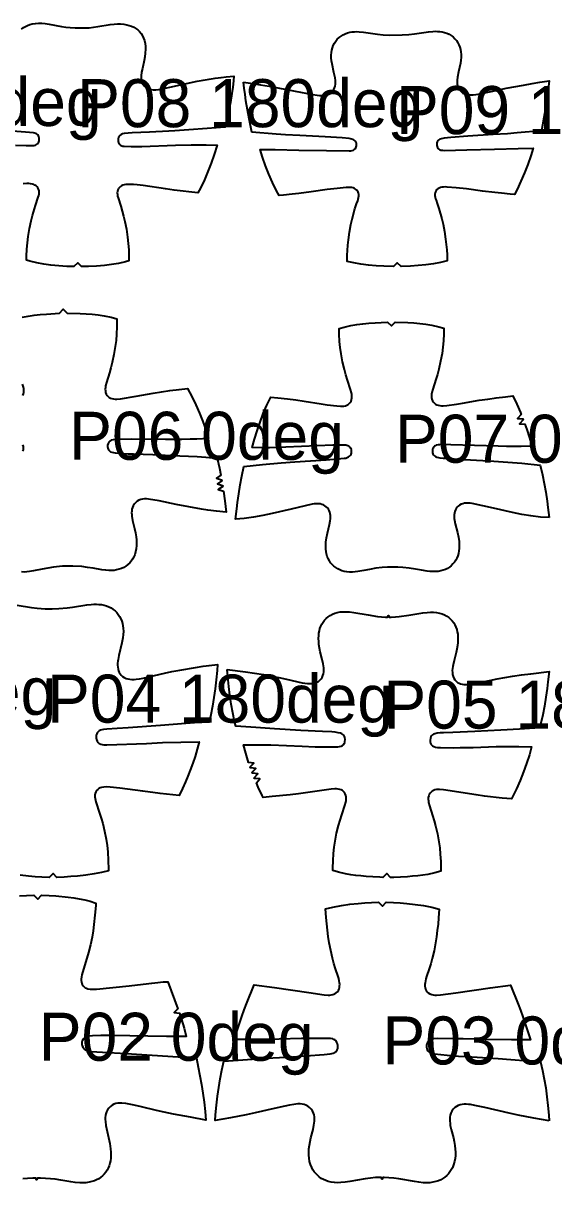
# Model space of a CAD drawing. Header units: millimetres. Extents: x 0 to 2016, y 0 to 4064.
# Drawn here: x 1289 to 1565, y 959 to 1563 of the extents above; entities that cross this region are included whole.
import ezdxf

# ---------------------------------------------------------------- set-up
doc = ezdxf.new("R2010")
doc.units = ezdxf.units.MM
doc.layers.add('ANNOTATION', color=3, linetype='Continuous')
doc.layers.add('PIECES', color=5, linetype='Continuous')

msp = doc.modelspace()

# ---------------------------------------------------------------- linework, layer by layer
at = {"layer": 'PIECES'}
for points in [[(1287.64, 1560.1), (1288.64, 1560.85), (1289.71, 1561.48), (1290.85, 1562.01), (1292.04, 1562.43), (1293.26, 1562.75), (1294.91, 1563.02), (1296.58, 1563.13), (1298.26, 1563.1), (1299.94, 1562.97), (1302.01, 1562.69), (1308.41, 1561.49), (1310.7, 1561.11), (1313, 1560.84), (1315.57, 1560.71), (1317.91, 1560.73), (1320.26, 1560.67), (1322.82, 1560.76), (1325.13, 1561), (1327.43, 1561.33), (1333.84, 1562.43), (1335.92, 1562.68), (1337.6, 1562.78), (1339.28, 1562.78), (1340.95, 1562.65), (1342.6, 1562.35), (1343.81, 1562.01), (1344.99, 1561.57), (1346.12, 1561.02), (1347.18, 1560.37), (1348.18, 1559.61), (1349.08, 1558.74), (1349.93, 1557.7), (1350.64, 1556.57), (1351.22, 1555.37), (1351.67, 1554.1), (1352.01, 1552.6), (1352.19, 1551.07), (1352.23, 1549.52), (1352.14, 1547.59), (1351.91, 1545.68), (1351.56, 1543.78), (1350.62, 1539.62), (1350.22, 1537.54), (1350.01, 1535.68), (1350, 1534.75), (1350.08, 1533.83), (1350.26, 1532.92), (1350.56, 1532.05), (1350.99, 1531.23), (1351.53, 1530.49), (1352.19, 1529.85), (1352.9, 1529.37), (1353.67, 1528.99), (1354.48, 1528.73), (1355.33, 1528.55), (1356.2, 1528.46), (1357.58, 1528.47), (1358.96, 1528.6), (1360.33, 1528.82), (1364.9, 1529.74), (1379.23, 1532.88), (1382.34, 1533.5), (1385.46, 1534.05), (1388.57, 1534.52), (1391.68, 1534.93), (1394.35, 1535.23), (1398.35, 1535.6), (1398.11, 1533.14), (1397.71, 1529.81), (1397.24, 1526.49), (1396.46, 1521.89), (1395.58, 1517.31), (1394.65, 1512.85), (1393.79, 1509.03), (1389.03, 1508.59), (1384.39, 1508.22), (1374.9, 1507.6), (1367.53, 1507.01), (1364.43, 1506.85), (1354.31, 1506.45), (1345.27, 1505.98), (1341.1, 1505.6), (1340.36, 1505.47), (1339.66, 1505.24), (1338.8, 1504.65), (1338.43, 1504.15), (1338.18, 1503.57), (1338.03, 1502.91), (1338, 1502.23), (1338.08, 1501.55), (1338.23, 1500.99), (1338.47, 1500.47), (1338.8, 1500), (1339.28, 1499.58), (1339.85, 1499.28), (1340.5, 1499.09), (1341.17, 1499.01), (1344.79, 1498.92), (1350.29, 1499), (1367.96, 1499.57), (1375.97, 1499.75), (1383.87, 1499.76), (1389.58, 1499.65), (1388.06, 1494.74), (1386.5, 1490.32), (1384.8, 1485.95), (1382.92, 1481.57), (1380.89, 1477.27), (1379.57, 1474.7), (1367.24, 1476.23), (1362.73, 1476.83), (1351.02, 1478.52), (1347.98, 1478.9), (1346, 1479.08), (1344.01, 1479.17), (1343.04, 1479.17), (1342.08, 1479.1), (1341.14, 1478.94), (1340.45, 1478.73), (1339.81, 1478.44), (1339.21, 1478.06), (1338.69, 1477.59), (1338.22, 1476.98), (1337.89, 1476.29), (1337.67, 1475.55), (1337.57, 1474.78), (1337.6, 1473.89), (1337.75, 1473), (1337.98, 1472.13), (1339.37, 1467.9), (1340.83, 1462.63), (1341.5, 1459.87), (1342.33, 1455.78), (1342.95, 1451.66), (1343.3, 1448.38), (1343.51, 1445.09), (1343.59, 1441.35), (1343.55, 1439.31), (1341.87, 1438.86), (1338.26, 1438.06), (1334.58, 1437.4), (1330.87, 1436.91), (1326.74, 1436.55), (1322.6, 1436.36), (1318.9, 1436.34), (1316.92, 1438.36), (1314.9, 1436.37), (1311.2, 1436.46), (1307.07, 1436.71), (1302.95, 1437.14), (1299.25, 1437.69), (1295.57, 1438.4), (1291.98, 1439.26), (1290.31, 1439.74), (1290.3, 1441.78), (1290.44, 1445.53), (1290.7, 1448.81), (1291.1, 1452.08), (1291.8, 1456.19), (1292.69, 1460.27), (1293.4, 1463.02), (1294.95, 1468.26), (1296.41, 1472.46), (1296.66, 1473.33), (1296.82, 1474.22), (1296.86, 1475.12), (1296.77, 1475.89), (1296.57, 1476.63), (1296.24, 1477.32), (1295.79, 1477.94), (1295.27, 1478.42), (1294.68, 1478.81), (1294.04, 1479.11), (1293.36, 1479.33), (1292.42, 1479.51), (1291.46, 1479.59), (1290.49, 1479.61), (1288.51, 1479.55)], [(1284.54, 1499.53), (1290.04, 1499.36), (1293.65, 1499.39), (1294.32, 1499.47), (1294.98, 1499.64), (1295.55, 1499.94), (1296.04, 1500.35), (1296.38, 1500.81), (1296.62, 1501.33), (1296.78, 1501.89), (1296.88, 1502.56), (1296.86, 1503.24), (1296.72, 1503.91), (1296.48, 1504.49), (1296.12, 1505), (1295.27, 1505.6), (1294.57, 1505.85), (1293.83, 1505.99), (1289.67, 1506.43), (1280.64, 1507.05)], [(1288.06, 1409.98), (1291.18, 1410.58), (1294.31, 1411.04), (1297.46, 1411.4), (1300.62, 1411.68), (1307.37, 1412.11), (1307.37, 1412.11), (1309.34, 1414.15), (1311.37, 1412.18), (1318.14, 1411.98), (1321.31, 1411.82), (1324.47, 1411.57), (1327.62, 1411.21), (1330.75, 1410.73), (1334.36, 1409.97), (1337.29, 1409.21), (1337.33, 1404.97), (1337.19, 1401.23), (1336.92, 1397.95), (1336.53, 1394.68), (1335.83, 1390.56), (1334.94, 1386.48), (1334.23, 1383.73), (1333.45, 1381), (1331.9, 1375.99), (1331.47, 1374.27), (1331.33, 1373.41), (1331.28, 1372.54), (1331.33, 1371.66), (1331.5, 1370.81), (1331.8, 1369.99), (1332.26, 1369.24), (1332.76, 1368.69), (1333.34, 1368.24), (1333.99, 1367.88), (1334.69, 1367.61), (1335.54, 1367.43), (1336.4, 1367.36), (1337.27, 1367.37), (1339.22, 1367.56), (1347.45, 1368.91), (1356.18, 1370.48), (1360.55, 1371.18), (1364.94, 1371.81), (1369.85, 1372.45), (1374.22, 1372.96), (1376.42, 1368.75), (1378.47, 1364.45), (1380.37, 1360.08), (1382.08, 1355.71), (1383.63, 1351.29), (1385.03, 1346.83), (1378.96, 1346.54), (1375.61, 1346.44), (1371.14, 1346.38), (1362.61, 1346.38), (1345.05, 1346.48), (1337.89, 1346.4), (1336.32, 1346.32), (1335.35, 1346.18), (1334.43, 1345.9), (1333.73, 1345.5), (1333.16, 1344.94), (1332.74, 1344.24), (1332.5, 1343.46), (1332.43, 1342.62), (1332.56, 1341.79), (1332.92, 1341), (1333.51, 1340.34), (1334.07, 1339.96), (1334.7, 1339.7), (1335.6, 1339.49), (1336.51, 1339.38), (1343.14, 1338.94), (1346.04, 1338.8), (1356.02, 1338.47), (1365.71, 1337.95), (1379.13, 1337.39), (1383.72, 1337.08), (1389.55, 1336.54), (1390.75, 1331.34), (1391.45, 1327.82), (1389.21, 1326.14), (1391.9, 1325.36), (1391.98, 1324.86), (1389.73, 1323.21), (1392.4, 1322.4), (1392.48, 1321.9), (1390.19, 1320.3), (1392.84, 1319.43), (1393.55, 1314.33), (1394.22, 1308.43), (1389.3, 1308.94), (1384.73, 1309.55), (1381.44, 1310.08), (1374.86, 1311.27), (1368.24, 1312.52), (1359.39, 1314.4), (1353.85, 1315.26), (1352.8, 1315.38), (1351.75, 1315.42), (1350.7, 1315.33), (1349.74, 1315.09), (1348.84, 1314.7), (1347.99, 1314.18), (1347.22, 1313.55), (1346.48, 1312.74), (1345.88, 1311.83), (1345.43, 1310.83), (1345.2, 1309.97), (1345.08, 1309.09), (1345.04, 1308.2), (1345.08, 1307.3), (1345.18, 1306.41), (1345.55, 1304.21), (1346.53, 1299.91), (1346.97, 1297.78), (1347.32, 1295.63), (1347.49, 1294.11), (1347.59, 1292.58), (1347.58, 1291.05), (1347.43, 1289.43), (1347.12, 1287.83), (1346.64, 1286.28), (1346.14, 1285.14), (1345.54, 1284.05), (1344.83, 1283.03), (1344.02, 1282.09), (1343.12, 1281.23), (1342.09, 1280.42), (1340.98, 1279.73), (1339.81, 1279.16), (1338.58, 1278.72), (1337.23, 1278.38), (1335.85, 1278.18), (1334.46, 1278.1), (1333.07, 1278.11), (1331.67, 1278.21), (1329.45, 1278.49), (1325.05, 1279.26), (1322.09, 1279.74), (1319.11, 1280.11), (1314.38, 1280.42), (1308.97, 1280.32), (1304.25, 1279.85), (1301.29, 1279.37), (1298.34, 1278.79), (1293.97, 1277.87), (1291.77, 1277.51), (1290.37, 1277.37), (1288.98, 1277.3), (1287.59, 1277.34)], [(1288.43, 1369.23), (1288.71, 1370.06), (1288.85, 1370.92), (1288.86, 1371.8), (1288.78, 1372.66), (1288.61, 1373.53), (1288.13, 1375.22)], [(1288.32, 1340.22), (1288.66, 1341.03), (1288.76, 1341.86), (1288.66, 1342.7), (1288.39, 1343.47)], [(1285.42, 1260.04), (1292.82, 1258.92), (1295.73, 1258.56), (1300.02, 1258.22), (1303.55, 1258.06), (1307.07, 1258.25), (1311.36, 1258.62), (1314.27, 1259), (1321.67, 1260.18), (1323.93, 1260.43), (1325.29, 1260.52), (1326.65, 1260.54), (1328.01, 1260.48), (1329.35, 1260.33), (1330.68, 1260.06), (1331.95, 1259.69), (1333.16, 1259.19), (1334.33, 1258.58), (1335.43, 1257.85), (1336.41, 1257.05), (1337.3, 1256.15), (1338.09, 1255.17), (1338.79, 1254.11), (1339.38, 1252.99), (1339.88, 1251.79), (1340.25, 1250.56), (1340.52, 1249.29), (1340.67, 1248.01), (1340.72, 1246.36), (1340.63, 1244.71), (1340.43, 1243.07), (1339.94, 1240.41), (1338.33, 1233.82), (1337.95, 1231.83), (1337.8, 1230.81), (1337.71, 1229.79), (1337.69, 1228.78), (1337.76, 1227.77), (1337.94, 1226.78), (1338.23, 1225.82), (1338.61, 1225), (1339.08, 1224.25), (1339.65, 1223.56), (1340.31, 1222.96), (1341.18, 1222.37), (1342.13, 1221.92), (1343.13, 1221.61), (1344.17, 1221.44), (1345.22, 1221.37), (1346.28, 1221.39), (1347.34, 1221.48), (1349.2, 1221.75), (1351.05, 1222.11), (1362.22, 1224.68), (1366, 1225.46), (1370.17, 1226.24), (1378.31, 1227.61), (1382.26, 1228.2), (1385.35, 1228.61), (1389.78, 1229.12), (1389.59, 1226.07), (1389.15, 1221.11), (1388.6, 1216.5), (1387.93, 1211.91), (1387.15, 1207.37), (1386.26, 1202.86), (1385.42, 1199.16), (1377.77, 1198.69), (1373.29, 1198.37), (1360.08, 1197.34), (1343.15, 1196.23), (1337.52, 1195.89), (1332.09, 1195.5), (1330.39, 1195.31), (1329.58, 1195.15), (1328.81, 1194.9), (1328.09, 1194.52), (1327.58, 1194.11), (1327.16, 1193.61), (1326.84, 1193.04), (1326.62, 1192.38), (1326.53, 1191.69), (1326.55, 1190.99), (1326.7, 1190.12), (1327.02, 1189.3), (1327.52, 1188.58), (1328.19, 1188), (1328.91, 1187.64), (1329.69, 1187.43), (1330.51, 1187.31), (1332.15, 1187.25), (1352.76, 1188.06), (1361.08, 1188.45), (1380.24, 1188.96), (1379.26, 1185.14), (1378.11, 1181.25), (1376.91, 1177.69), (1375.6, 1174.16), (1374.36, 1171.06), (1373.07, 1167.99), (1371.55, 1164.56), (1369.84, 1160.91), (1359.83, 1162), (1350.9, 1163.12), (1338.97, 1164.72), (1333.93, 1165.27), (1331.9, 1165.36), (1330.63, 1165.31), (1329.37, 1165.1), (1328.64, 1164.86), (1327.96, 1164.53), (1327.34, 1164.1), (1326.81, 1163.56), (1326.34, 1162.84), (1326.03, 1162.03), (1325.87, 1161.18), (1325.85, 1160.28), (1325.96, 1159.39), (1326.15, 1158.51), (1326.4, 1157.64), (1328.34, 1151.8), (1329.19, 1149.08), (1329.96, 1146.35), (1330.96, 1142.3), (1331.75, 1138.2), (1332.21, 1134.94), (1332.56, 1131.66), (1332.89, 1127.14), (1333.05, 1122.6), (1333.04, 1121.7), (1329.28, 1120.88), (1325.52, 1120.18), (1321.21, 1119.51), (1316.88, 1118.98), (1313.41, 1118.66), (1309.92, 1118.43), (1306.14, 1118.28), (1304.13, 1120.27), (1302.14, 1118.27), (1298.25, 1118.39), (1294.77, 1118.59), (1291.29, 1118.88), (1286.96, 1119.38)], [(1286.68, 1108.7), (1290.25, 1108.93), (1294.12, 1109.03), (1296.11, 1107.02), (1298.12, 1109.01), (1301.99, 1108.89), (1305.56, 1108.63), (1312.01, 1107.97), (1314.89, 1107.61), (1317.76, 1107.14), (1320.58, 1106.54), (1323.38, 1105.82), (1326.37, 1104.9), (1326.3, 1103.58), (1325.89, 1098.64), (1325.35, 1093.71), (1324.92, 1090.41), (1324.39, 1087.12), (1323.54, 1083.1), (1322.51, 1079.13), (1319.14, 1067.48), (1318.9, 1066.41), (1318.76, 1065.32), (1318.76, 1064.56), (1318.84, 1063.82), (1319.01, 1063.1), (1319.3, 1062.42), (1319.71, 1061.8), (1320.24, 1061.27), (1320.85, 1060.84), (1321.52, 1060.51), (1322.24, 1060.27), (1323.49, 1060.05), (1324.77, 1059.99), (1326.8, 1060.07), (1343.71, 1061.8), (1348.05, 1062.31), (1355.49, 1063.24), (1358.6, 1063.58), (1361.49, 1063.81), (1363.92, 1063.92), (1367.42, 1054.6), (1369.13, 1049.89), (1367.17, 1047.9), (1369.94, 1047.53), (1370.97, 1044.33), (1372.33, 1039.8), (1373.52, 1035.43), (1366.45, 1035.34), (1363.12, 1035.37), (1353.54, 1035.66), (1334.68, 1035.97), (1331.59, 1035.98), (1328.91, 1035.93), (1324.58, 1035.76), (1322.93, 1035.58), (1321.92, 1035.37), (1320.96, 1035.01), (1320.27, 1034.56), (1319.7, 1033.95), (1319.33, 1033.22), (1319.15, 1032.41), (1319.13, 1031.43), (1319.33, 1030.48), (1319.71, 1029.67), (1320.26, 1028.98), (1320.78, 1028.56), (1321.35, 1028.24), (1321.98, 1028), (1322.62, 1027.82), (1324.02, 1027.6), (1329.83, 1027.18), (1342.19, 1026.53), (1369.31, 1024.78), (1378.8, 1024.06), (1379.76, 1019.49), (1380.62, 1014.97), (1381.41, 1010.44), (1382.14, 1005.84), (1382.77, 1001.23), (1383.28, 996.35), (1383.61, 991.81), (1383.61, 991.81), (1375.68, 993.4), (1366.86, 995), (1362, 995.93), (1357.99, 996.82), (1350.19, 998.71), (1346.37, 999.59), (1341.94, 1000.46), (1339.9, 1000.74), (1338.88, 1000.78), (1337.86, 1000.71), (1336.81, 1000.48), (1335.8, 1000.1), (1334.86, 999.58), (1334, 998.93), (1333.2, 998.12), (1332.53, 997.2), (1332, 996.18), (1331.66, 995.21), (1331.43, 994.2), (1331.31, 993.17), (1331.28, 992.13), (1331.33, 991.09), (1331.61, 988.99), (1333.61, 979.74), (1334.04, 976.9), (1334.18, 975.27), (1334.21, 973.64), (1334.12, 972.01), (1333.94, 970.7), (1333.65, 969.4), (1333.27, 968.14), (1332.77, 966.92), (1332.2, 965.81), (1331.53, 964.77), (1330.78, 963.8), (1329.93, 962.9), (1328.99, 962.09), (1327.93, 961.36), (1326.8, 960.73), (1325.62, 960.22), (1324.38, 959.83), (1322.82, 959.48), (1321.22, 959.29), (1319.62, 959.23), (1318.01, 959.27), (1315.66, 959.46), (1313.33, 959.77), (1308.13, 960.62), (1305.25, 961.04), (1302.75, 961.3), (1300.23, 961.48), (1297.48, 961.57), (1295.94, 961.57), (1295.54, 960.77), (1295.14, 961.57), (1293.6, 961.59), (1290.85, 961.52), (1288.33, 961.36)]]:
    msp.add_lwpolyline(points, dxfattribs=at)
for points in [[(1403.35, 1532.37), (1408.13, 1531.69), (1412.13, 1531.07), (1416.64, 1530.31), (1425.72, 1528.67), (1430.28, 1527.8), (1439.49, 1525.95), (1441.63, 1525.59), (1442.93, 1525.45), (1444.24, 1525.4), (1445.54, 1525.49), (1446.5, 1525.68), (1447.42, 1525.99), (1448.29, 1526.42), (1449.08, 1526.99), (1449.76, 1527.7), (1450.31, 1528.52), (1450.73, 1529.42), (1451.01, 1530.35), (1451.17, 1531.3), (1451.23, 1532.27), (1451.2, 1533.24), (1451.01, 1534.64), (1450.4, 1537.42), (1449.46, 1541.95), (1449.23, 1543.47), (1449.08, 1545.01), (1449.05, 1546.55), (1449.14, 1547.83), (1449.35, 1549.09), (1449.67, 1550.32), (1450.11, 1551.52), (1450.69, 1552.67), (1451.39, 1553.76), (1452.2, 1554.75), (1453.13, 1555.65), (1454.13, 1556.44), (1455.21, 1557.1), (1456.35, 1557.65), (1457.55, 1558.08), (1458.75, 1558.38), (1459.96, 1558.58), (1461.19, 1558.69), (1462.42, 1558.72), (1463.66, 1558.68), (1465.88, 1558.5), (1473.18, 1557.47), (1476.09, 1557.15), (1479.61, 1556.98), (1486.02, 1557.01), (1489.53, 1557.22), (1492.43, 1557.56), (1499.73, 1558.66), (1501.95, 1558.86), (1503.18, 1558.91), (1504.42, 1558.89), (1505.65, 1558.8), (1506.86, 1558.62), (1508.06, 1558.33), (1509.26, 1557.91), (1510.41, 1557.37), (1511.5, 1556.71), (1512.51, 1555.94), (1513.44, 1555.05), (1514.27, 1554.06), (1514.97, 1552.98), (1515.56, 1551.83), (1516.02, 1550.64), (1516.35, 1549.41), (1516.57, 1548.15), (1516.67, 1546.87), (1516.65, 1545.33), (1516.52, 1543.79), (1516.31, 1542.27), (1515.41, 1537.73), (1514.83, 1534.95), (1514.66, 1533.54), (1514.63, 1532.57), (1514.7, 1531.6), (1514.87, 1530.65), (1515.16, 1529.73), (1515.58, 1528.84), (1516.14, 1528.02), (1516.83, 1527.32), (1517.62, 1526.75), (1518.5, 1526.33), (1519.42, 1526.03), (1520.39, 1525.85), (1521.69, 1525.77), (1522.99, 1525.83), (1524.29, 1525.99), (1526.43, 1526.37), (1535.62, 1528.3), (1540.17, 1529.22), (1549.23, 1530.94), (1553.74, 1531.75), (1557.73, 1532.4), (1562.5, 1533.13), (1562.2, 1530.09), (1561.81, 1526.76), (1561.36, 1523.44), (1560.62, 1518.75), (1559.8, 1514.07), (1558.51, 1507.04), (1545.83, 1505.95), (1540.94, 1505.58), (1533.41, 1505.15), (1520.2, 1504.29), (1511.33, 1503.62), (1507.82, 1503.26), (1507.09, 1503.15), (1506.38, 1502.99), (1505.7, 1502.74), (1505.12, 1502.41), (1504.62, 1501.97), (1504.25, 1501.43), (1504.04, 1500.81), (1503.99, 1500.15), (1504.05, 1499.48), (1504.17, 1498.91), (1504.39, 1498.37), (1504.71, 1497.89), (1505.14, 1497.52), (1505.64, 1497.25), (1506.19, 1497.07), (1507.04, 1496.94), (1507.9, 1496.91), (1519.71, 1497.14), (1534.09, 1497.52), (1546.43, 1497.92), (1554.26, 1498.07), (1553, 1494), (1551.46, 1489.57), (1549.77, 1485.2), (1547.9, 1480.82), (1545.87, 1476.51), (1544.58, 1473.97), (1542.28, 1474.13), (1537.72, 1474.53), (1534.26, 1474.88), (1527.81, 1475.66), (1519.43, 1476.79), (1514.21, 1477.36), (1509.5, 1477.79), (1508.53, 1477.83), (1507.57, 1477.82), (1506.62, 1477.7), (1505.92, 1477.53), (1505.25, 1477.27), (1504.64, 1476.91), (1504.1, 1476.44), (1503.7, 1475.92), (1503.4, 1475.35), (1503.2, 1474.74), (1503.09, 1474.09), (1503.06, 1473.44), (1503.15, 1472.57), (1503.35, 1471.72), (1503.62, 1470.89), (1504.26, 1469.24), (1505.11, 1466.69), (1506.61, 1461.3), (1507.31, 1458.48), (1508.07, 1454.57), (1508.65, 1450.62), (1508.97, 1447.84), (1509.22, 1445.06), (1509.39, 1442.5), (1509.5, 1439.36), (1505.93, 1438.52), (1502.37, 1437.86), (1498.38, 1437.31), (1494.36, 1436.91), (1490.41, 1436.61), (1485.39, 1436.36), (1483.38, 1438.35), (1481.39, 1436.34), (1476.37, 1436.55), (1472.41, 1436.8), (1468.4, 1437.16), (1464.4, 1437.68), (1460.83, 1438.31), (1457.26, 1439.11), (1457.33, 1442.25), (1457.47, 1444.81), (1457.7, 1447.6), (1458, 1450.38), (1458.54, 1454.33), (1459.26, 1458.25), (1459.93, 1461.08), (1461.38, 1466.48), (1462.21, 1469.04), (1462.83, 1470.69), (1463.1, 1471.53), (1463.29, 1472.38), (1463.37, 1473.25), (1463.33, 1473.9), (1463.21, 1474.55), (1463, 1475.16), (1462.7, 1475.73), (1462.29, 1476.24), (1461.75, 1476.7), (1461.14, 1477.06), (1460.47, 1477.31), (1459.77, 1477.48), (1458.81, 1477.58), (1457.85, 1477.59), (1456.89, 1477.54), (1452.18, 1477.06), (1446.97, 1476.44), (1438.59, 1475.23), (1432.16, 1474.39), (1428.7, 1474.01), (1424.14, 1473.56), (1421.85, 1473.38), (1420.52, 1475.91), (1418.46, 1480.2), (1416.55, 1484.56), (1414.82, 1488.92), (1413.23, 1493.33), (1411.93, 1497.38), (1419.76, 1497.32), (1432.11, 1497.04), (1446.49, 1496.79), (1458.3, 1496.67), (1459.16, 1496.71), (1460.01, 1496.85), (1460.56, 1497.03), (1461.06, 1497.31), (1461.48, 1497.69), (1461.8, 1498.17), (1462.01, 1498.71), (1462.13, 1499.28), (1462.18, 1499.95), (1462.12, 1500.6), (1461.91, 1501.23), (1461.53, 1501.76), (1461.03, 1502.19), (1460.45, 1502.52), (1459.76, 1502.76), (1459.05, 1502.92), (1458.32, 1503.02), (1454.81, 1503.35), (1445.93, 1503.94), (1432.71, 1504.67), (1425.18, 1505.03), (1420.29, 1505.34), (1407.6, 1506.32), (1406.24, 1513.33), (1405.38, 1518), (1404.59, 1522.69), (1404.11, 1526.01), (1403.69, 1529.33), (1403.35, 1532.37)], [(1562.5, 1305.63), (1558.04, 1305.96), (1553.11, 1306.55), (1548.3, 1307.35), (1543.53, 1308.32), (1533.57, 1310.56), (1522.52, 1312.98), (1521.48, 1313.13), (1520.43, 1313.22), (1519.38, 1313.21), (1518.47, 1313.1), (1517.59, 1312.89), (1516.74, 1312.57), (1515.94, 1312.15), (1515.21, 1311.6), (1514.62, 1311.01), (1514.12, 1310.35), (1513.71, 1309.62), (1513.4, 1308.85), (1513.17, 1307.97), (1513.04, 1307.07), (1513.01, 1306.16), (1513.06, 1305.25), (1513.18, 1304.33), (1513.6, 1302.33), (1514.79, 1297.89), (1515.32, 1295.4), (1515.62, 1293.15), (1515.72, 1290.89), (1515.68, 1289.59), (1515.54, 1288.3), (1515.3, 1287.03), (1514.94, 1285.78), (1514.47, 1284.61), (1513.9, 1283.5), (1513.21, 1282.46), (1512.41, 1281.49), (1511.52, 1280.61), (1510.57, 1279.86), (1509.56, 1279.21), (1508.49, 1278.67), (1507.37, 1278.23), (1506.21, 1277.9), (1504.79, 1277.64), (1503.35, 1277.51), (1501.91, 1277.5), (1500.46, 1277.59), (1499.01, 1277.75), (1495.98, 1278.24), (1492.97, 1278.81), (1489.7, 1279.33), (1486.41, 1279.69), (1483.66, 1279.83), (1478.3, 1279.81), (1475.56, 1279.64), (1472.27, 1279.25), (1469.01, 1278.7), (1466, 1278.1), (1462.97, 1277.58), (1461.53, 1277.41), (1460.08, 1277.31), (1458.63, 1277.3), (1457.2, 1277.42), (1455.77, 1277.66), (1454.61, 1277.99), (1453.49, 1278.41), (1452.41, 1278.95), (1451.39, 1279.58), (1450.44, 1280.32), (1449.54, 1281.2), (1448.73, 1282.16), (1448.04, 1283.19), (1447.45, 1284.3), (1446.97, 1285.47), (1446.6, 1286.71), (1446.35, 1287.98), (1446.2, 1289.26), (1446.14, 1290.56), (1446.22, 1292.83), (1446.5, 1295.07), (1447.01, 1297.57), (1448.16, 1302.02), (1448.56, 1304.03), (1448.67, 1304.94), (1448.71, 1305.86), (1448.67, 1306.77), (1448.53, 1307.67), (1448.29, 1308.54), (1447.97, 1309.32), (1447.56, 1310.04), (1447.05, 1310.7), (1446.46, 1311.28), (1445.72, 1311.82), (1444.92, 1312.24), (1444.07, 1312.54), (1443.18, 1312.75), (1442.27, 1312.85), (1441.22, 1312.85), (1440.18, 1312.75), (1439.14, 1312.59), (1428.11, 1310.07), (1418.17, 1307.74), (1413.41, 1306.72), (1408.61, 1305.88), (1403.68, 1305.24), (1399.22, 1304.87), (1399.78, 1310.16), (1400.19, 1313.49), (1400.83, 1318.09), (1401.56, 1322.68), (1402.41, 1327.2), (1403.52, 1332.23), (1413.14, 1333.29), (1422.86, 1334.18), (1430.15, 1334.74), (1446.37, 1335.79), (1452.33, 1336.27), (1454.06, 1336.37), (1455.79, 1336.54), (1456.58, 1336.68), (1457.35, 1336.89), (1458.07, 1337.23), (1458.6, 1337.62), (1459.04, 1338.09), (1459.38, 1338.65), (1459.59, 1339.26), (1459.67, 1339.9), (1459.64, 1340.54), (1459.53, 1341.13), (1459.32, 1341.69), (1458.99, 1342.19), (1458.6, 1342.58), (1458.13, 1342.89), (1457.61, 1343.11), (1456.69, 1343.32), (1455.74, 1343.4), (1452.65, 1343.42), (1449.94, 1343.33), (1425.36, 1342.27), (1421.11, 1342.13), (1416.85, 1342.07), (1413.32, 1342.07), (1407.8, 1342.19), (1408.97, 1346.45), (1410.37, 1350.92), (1411.92, 1355.35), (1413.65, 1359.79), (1415.53, 1364.16), (1417.52, 1368.4), (1421.27, 1368.03), (1426.19, 1367.49), (1430.59, 1366.94), (1434.98, 1366.32), (1443.73, 1364.91), (1446.89, 1364.46), (1451.92, 1363.83), (1453.78, 1363.69), (1454.7, 1363.68), (1455.62, 1363.74), (1456.51, 1363.94), (1457.19, 1364.21), (1457.83, 1364.58), (1458.39, 1365.04), (1458.88, 1365.59), (1459.33, 1366.34), (1459.63, 1367.15), (1459.8, 1368), (1459.84, 1368.87), (1459.77, 1369.74), (1459.61, 1370.61), (1459.15, 1372.31), (1457.5, 1377.3), (1456.66, 1380.01), (1455.9, 1382.75), (1454.93, 1386.81), (1454.15, 1390.91), (1453.69, 1394.17), (1453.36, 1397.44), (1453.15, 1401.18), (1453.11, 1404.1), (1455.69, 1404.83), (1459.29, 1405.66), (1462.41, 1406.2), (1465.55, 1406.62), (1468.7, 1406.93), (1471.86, 1407.16), (1475.03, 1407.34), (1478.39, 1407.48), (1480.4, 1405.49), (1482.39, 1407.5), (1488.91, 1407.24), (1492.08, 1407.04), (1495.23, 1406.76), (1498.38, 1406.37), (1501.5, 1405.85), (1505.11, 1405.06), (1507.7, 1404.36), (1507.68, 1401.44), (1507.5, 1397.7), (1507.2, 1394.42), (1506.77, 1391.15), (1506.03, 1387.04), (1505.1, 1382.98), (1504.37, 1380.23), (1503.55, 1377.51), (1501.95, 1372.51), (1501.5, 1370.8), (1501.35, 1369.94), (1501.29, 1369.07), (1501.34, 1368.19), (1501.52, 1367.34), (1501.83, 1366.53), (1502.28, 1365.8), (1502.78, 1365.25), (1503.35, 1364.79), (1503.98, 1364.42), (1504.67, 1364.16), (1505.56, 1363.98), (1506.48, 1363.92), (1507.4, 1363.94), (1509.26, 1364.09), (1514.28, 1364.77), (1517.43, 1365.26), (1526.18, 1366.75), (1530.56, 1367.41), (1534.95, 1367.99), (1539.86, 1368.59), (1543.61, 1368.98), (1545.65, 1364.77), (1547.57, 1360.41), (1547.99, 1359.36), (1546.13, 1357.27), (1548.92, 1357.04), (1549.1, 1356.58), (1547.19, 1354.54), (1549.97, 1354.23), (1550.93, 1351.58), (1552.37, 1347.12), (1553.58, 1342.87), (1548.06, 1342.7), (1544.53, 1342.66), (1540.27, 1342.69), (1536.02, 1342.79), (1511.43, 1343.62), (1508.72, 1343.68), (1505.63, 1343.63), (1504.68, 1343.54), (1503.76, 1343.33), (1503.25, 1343.1), (1502.78, 1342.79), (1502.39, 1342.39), (1502.07, 1341.89), (1501.86, 1341.33), (1501.75, 1340.74), (1501.73, 1340.09), (1501.82, 1339.46), (1502.03, 1338.85), (1502.37, 1338.29), (1502.82, 1337.82), (1503.36, 1337.44), (1504.08, 1337.11), (1504.85, 1336.9), (1505.65, 1336.78), (1507.37, 1336.62), (1509.1, 1336.53), (1515.07, 1336.11), (1531.3, 1335.21), (1538.59, 1334.72), (1548.32, 1333.92), (1557.96, 1332.95), (1559.11, 1327.93), (1560, 1323.42), (1560.78, 1318.84), (1561.46, 1314.25), (1561.9, 1310.92), (1562.5, 1305.63)], [(1394.78, 1226.53), (1404.32, 1225.31), (1409.03, 1224.63), (1413.73, 1223.88), (1417.71, 1223.15), (1421.68, 1222.36), (1425.65, 1221.53), (1433.97, 1219.68), (1435.36, 1219.42), (1436.75, 1219.24), (1438.15, 1219.17), (1439.03, 1219.22), (1439.91, 1219.34), (1440.75, 1219.55), (1441.56, 1219.87), (1442.33, 1220.3), (1443.09, 1220.91), (1443.74, 1221.64), (1444.28, 1222.45), (1444.69, 1223.35), (1444.98, 1224.34), (1445.14, 1225.35), (1445.19, 1226.38), (1445.14, 1227.42), (1445.01, 1228.46), (1444.83, 1229.49), (1444.33, 1231.72), (1443.31, 1235.8), (1442.93, 1237.68), (1442.65, 1239.58), (1442.5, 1241.12), (1442.44, 1242.67), (1442.49, 1244.21), (1442.62, 1245.45), (1442.84, 1246.68), (1443.15, 1247.88), (1443.57, 1249.04), (1444.12, 1250.18), (1444.78, 1251.24), (1445.54, 1252.23), (1446.4, 1253.14), (1447.36, 1253.96), (1448.47, 1254.7), (1449.65, 1255.33), (1450.88, 1255.83), (1452.17, 1256.2), (1453.76, 1256.5), (1455.38, 1256.64), (1457, 1256.64), (1458.62, 1256.54), (1460.87, 1256.25), (1468.28, 1254.94), (1473.19, 1254.18), (1475.16, 1253.94), (1477.36, 1253.83), (1478.42, 1253.84), (1478.82, 1254.63), (1479.22, 1253.83), (1480.28, 1253.81), (1482.48, 1253.9), (1484.45, 1254.11), (1489.38, 1254.8), (1496.8, 1256.02), (1499.05, 1256.28), (1500.67, 1256.36), (1502.3, 1256.34), (1503.91, 1256.18), (1505.5, 1255.86), (1506.78, 1255.47), (1508.01, 1254.96), (1509.18, 1254.32), (1510.28, 1253.56), (1511.23, 1252.73), (1512.08, 1251.81), (1512.83, 1250.81), (1513.47, 1249.74), (1514, 1248.6), (1514.41, 1247.42), (1514.71, 1246.22), (1514.91, 1244.99), (1515.02, 1243.75), (1515.05, 1242.21), (1514.97, 1240.66), (1514.81, 1239.12), (1514.5, 1237.22), (1514.09, 1235.35), (1513.03, 1231.28), (1512.49, 1229.06), (1512.3, 1228.03), (1512.16, 1226.99), (1512.1, 1225.95), (1512.13, 1224.92), (1512.28, 1223.91), (1512.56, 1222.92), (1512.96, 1222.02), (1513.49, 1221.19), (1514.13, 1220.46), (1514.88, 1219.84), (1515.64, 1219.4), (1516.45, 1219.07), (1517.29, 1218.85), (1518.16, 1218.72), (1519.05, 1218.66), (1520.45, 1218.71), (1521.84, 1218.87), (1523.23, 1219.11), (1531.57, 1220.86), (1535.56, 1221.64), (1539.54, 1222.38), (1543.53, 1223.05), (1548.23, 1223.75), (1552.95, 1224.36), (1562.5, 1225.46), (1561.91, 1220.04), (1561.49, 1216.71), (1560.84, 1212.11), (1560.09, 1207.53), (1559.23, 1203.01), (1558.24, 1198.52), (1557.64, 1196.1), (1547.13, 1195.43), (1537.42, 1194.91), (1523.77, 1194.26), (1512.38, 1193.8), (1507.61, 1193.65), (1505.87, 1193.54), (1504.15, 1193.33), (1502.93, 1193.04), (1502.35, 1192.8), (1501.83, 1192.47), (1501.35, 1191.99), (1500.98, 1191.42), (1500.72, 1190.79), (1500.55, 1189.81), (1500.62, 1188.82), (1500.75, 1188.26), (1500.96, 1187.73), (1501.27, 1187.26), (1501.85, 1186.75), (1502.54, 1186.39), (1503.42, 1186.14), (1504.32, 1186), (1505.92, 1185.91), (1512.98, 1185.83), (1516.13, 1185.85), (1522.92, 1185.99), (1534.94, 1186.37), (1539.15, 1186.47), (1543.35, 1186.51), (1546.71, 1186.5), (1553.44, 1186.34), (1552.25, 1182.11), (1550.82, 1177.64), (1549.24, 1173.23), (1547.47, 1168.8), (1545.55, 1164.45), (1543.46, 1160.16), (1542.91, 1159.12), (1538.16, 1159.58), (1528.86, 1160.62), (1524.47, 1161.2), (1507.49, 1163.82), (1505.51, 1164.01), (1504.66, 1164.03), (1503.81, 1163.97), (1502.98, 1163.8), (1502.29, 1163.55), (1501.65, 1163.2), (1501.08, 1162.75), (1500.59, 1162.21), (1500.12, 1161.48), (1499.8, 1160.68), (1499.62, 1159.83), (1499.57, 1158.95), (1499.63, 1158.08), (1499.77, 1157.22), (1500.22, 1155.5), (1501.83, 1150.51), (1502.66, 1147.79), (1503.4, 1145.05), (1504.35, 1140.99), (1505.11, 1136.88), (1505.56, 1133.62), (1505.87, 1130.34), (1506.07, 1126.6), (1506.11, 1122.86), (1506.06, 1121.44), (1503.05, 1120.64), (1499.44, 1119.86), (1496.78, 1119.43), (1494.1, 1119.1), (1491.41, 1118.84), (1488.71, 1118.63), (1485.15, 1118.42), (1481.59, 1118.29), (1479.96, 1118.27), (1477.98, 1120.28), (1475.96, 1118.29), (1474.33, 1118.33), (1470.77, 1118.51), (1467.21, 1118.77), (1464.52, 1119.01), (1461.84, 1119.3), (1459.16, 1119.67), (1456.5, 1120.14), (1452.9, 1120.95), (1449.91, 1121.8), (1449.87, 1123.22), (1449.96, 1126.96), (1450.2, 1130.69), (1450.56, 1133.97), (1451.04, 1137.23), (1451.85, 1141.32), (1452.86, 1145.37), (1453.64, 1148.1), (1454.5, 1150.81), (1456.17, 1155.78), (1456.64, 1157.49), (1456.8, 1158.35), (1456.87, 1159.22), (1456.83, 1160.1), (1456.65, 1160.95), (1456.35, 1161.76), (1455.89, 1162.5), (1455.41, 1163.04), (1454.84, 1163.49), (1454.21, 1163.85), (1453.52, 1164.12), (1452.69, 1164.3), (1451.85, 1164.37), (1450.99, 1164.36), (1449.01, 1164.19), (1432, 1161.78), (1427.6, 1161.26), (1418.29, 1160.34), (1413.53, 1159.94), (1412.99, 1160.99), (1410.96, 1165.3), (1410.05, 1167.45), (1411.86, 1169.58), (1409.07, 1169.75), (1408.89, 1170.21), (1410.77, 1172.28), (1407.99, 1172.55), (1407.81, 1173.01), (1409.73, 1175.04), (1406.96, 1175.36), (1406.79, 1175.84), (1408.75, 1177.83), (1405.98, 1178.2), (1404.48, 1183.05), (1403.35, 1187.3), (1410.08, 1187.37), (1413.44, 1187.34), (1417.64, 1187.24), (1433.87, 1186.56), (1440.65, 1186.33), (1443.79, 1186.27), (1450.86, 1186.25), (1452.46, 1186.33), (1453.36, 1186.45), (1454.24, 1186.7), (1454.94, 1187.04), (1455.53, 1187.55), (1455.85, 1188.02), (1456.06, 1188.54), (1456.2, 1189.1), (1456.27, 1190.09), (1456.12, 1191.07), (1455.87, 1191.71), (1455.51, 1192.28), (1455.03, 1192.77), (1454.51, 1193.1), (1453.94, 1193.35), (1452.72, 1193.65), (1451, 1193.89), (1449.27, 1194.02), (1444.5, 1194.23), (1433.12, 1194.83), (1419.48, 1195.66), (1409.77, 1196.3), (1399.27, 1197.1), (1398.7, 1199.53), (1397.77, 1204.03), (1396.96, 1208.56), (1396.27, 1213.15), (1395.68, 1217.76), (1395.3, 1221.09), (1394.78, 1226.53)], [(1562.5, 991.46), (1554.59, 992.86), (1546.4, 994.46), (1541.67, 995.47), (1529.05, 998.43), (1523.89, 999.55), (1521.55, 999.95), (1520.49, 1000.09), (1519.42, 1000.17), (1518.35, 1000.18), (1517.29, 1000.08), (1516.25, 999.86), (1515.25, 999.51), (1514.31, 999.02), (1513.45, 998.4), (1512.6, 997.55), (1511.9, 996.57), (1511.37, 995.48), (1511.06, 994.47), (1510.87, 993.42), (1510.79, 992.36), (1510.82, 991.29), (1510.92, 990.22), (1511.08, 989.15), (1511.53, 986.95), (1512.66, 982.6), (1513.09, 980.67), (1513.44, 978.73), (1513.67, 976.77), (1513.75, 975.15), (1513.73, 973.53), (1513.57, 971.91), (1513.26, 970.26), (1512.79, 968.65), (1512.15, 967.09), (1511.56, 965.98), (1510.88, 964.93), (1510.1, 963.95), (1509.24, 963.04), (1508.3, 962.22), (1507.22, 961.46), (1506.07, 960.82), (1504.86, 960.28), (1503.6, 959.87), (1501.98, 959.5), (1500.33, 959.3), (1498.67, 959.23), (1497, 959.28), (1494.66, 959.5), (1492.34, 959.84), (1484.27, 961.29), (1481.62, 961.66), (1478.97, 961.9), (1476.69, 961.96), (1475.92, 961.94), (1475.52, 961.14), (1475.12, 961.94), (1474.34, 961.96), (1472.06, 961.91), (1469.41, 961.68), (1466.77, 961.31), (1458.68, 959.88), (1456.36, 959.55), (1454.03, 959.33), (1452.36, 959.29), (1450.69, 959.36), (1449.05, 959.57), (1447.42, 959.94), (1446.17, 960.36), (1444.96, 960.89), (1443.82, 961.54), (1442.74, 962.31), (1441.79, 963.13), (1440.93, 964.04), (1440.17, 965.02), (1439.49, 966.07), (1438.9, 967.18), (1438.26, 968.74), (1437.79, 970.35), (1437.49, 972.01), (1437.34, 973.62), (1437.32, 975.24), (1437.4, 976.86), (1437.64, 978.82), (1437.99, 980.77), (1438.43, 982.69), (1439.56, 987.04), (1440.03, 989.24), (1440.19, 990.31), (1440.29, 991.38), (1440.32, 992.45), (1440.24, 993.51), (1440.06, 994.56), (1439.74, 995.57), (1439.22, 996.66), (1438.53, 997.64), (1437.67, 998.5), (1436.81, 999.12), (1435.88, 999.61), (1434.88, 999.96), (1433.84, 1000.19), (1432.78, 1000.29), (1431.71, 1000.28), (1430.64, 1000.2), (1429.58, 1000.06), (1427.24, 999.67), (1424.93, 999.2), (1419.23, 997.92), (1409.45, 995.63), (1404.72, 994.64), (1396.52, 993.06), (1388.61, 991.68), (1388.78, 994.69), (1389.21, 999.65), (1389.74, 1004.27), (1390.39, 1008.86), (1391.15, 1013.4), (1392.03, 1017.92), (1393.04, 1022.5), (1415.28, 1024.07), (1428.92, 1024.89), (1435.86, 1025.34), (1445.39, 1026.12), (1448.44, 1026.42), (1449.27, 1026.57), (1450.08, 1026.8), (1450.83, 1027.15), (1451.36, 1027.52), (1451.8, 1027.97), (1452.15, 1028.5), (1452.41, 1029.22), (1452.51, 1029.97), (1452.48, 1030.75), (1452.32, 1031.59), (1452, 1032.38), (1451.54, 1033.09), (1450.92, 1033.66), (1450.42, 1033.93), (1449.88, 1034.12), (1448.73, 1034.31), (1447.06, 1034.41), (1436.64, 1034.39), (1433.48, 1034.35), (1421.97, 1034.05), (1408.25, 1033.79), (1403.26, 1033.78), (1398.42, 1033.84), (1402.4, 1045.78), (1403.64, 1049.32), (1404.85, 1052.46), (1408.88, 1062.36), (1419.39, 1060.89), (1437.36, 1058.26), (1445.34, 1057.16), (1447.36, 1057.02), (1448.22, 1057.03), (1449.07, 1057.1), (1449.9, 1057.28), (1450.83, 1057.63), (1451.67, 1058.16), (1452.26, 1058.75), (1452.73, 1059.43), (1453.08, 1060.19), (1453.3, 1060.97), (1453.41, 1061.76), (1453.43, 1062.56), (1453.37, 1063.37), (1453.18, 1064.48), (1452.91, 1065.58), (1452.59, 1066.66), (1451.25, 1070.68), (1450.42, 1073.4), (1449.67, 1076.15), (1448.76, 1080.15), (1448, 1084.19), (1447.5, 1087.45), (1447.07, 1090.73), (1446.69, 1094.04), (1446.38, 1097.37), (1446.06, 1101.85), (1449.94, 1102.79), (1454.33, 1103.64), (1458.65, 1104.28), (1462.99, 1104.75), (1466.47, 1105.03), (1469.95, 1105.23), (1473.7, 1105.34), (1475.7, 1103.34), (1477.7, 1105.33), (1481.45, 1105.21), (1484.93, 1105.01), (1488.41, 1104.72), (1492.74, 1104.23), (1497.06, 1103.59), (1501.45, 1102.72), (1505.33, 1101.77), (1505, 1097.29), (1504.68, 1093.97), (1504.29, 1090.65), (1503.85, 1087.38), (1503.34, 1084.12), (1502.58, 1080.08), (1501.65, 1076.08), (1500.9, 1073.34), (1500.06, 1070.62), (1498.71, 1066.6), (1498.38, 1065.52), (1498.11, 1064.42), (1497.92, 1063.31), (1497.86, 1062.51), (1497.88, 1061.7), (1497.98, 1060.91), (1498.2, 1060.14), (1498.55, 1059.38), (1499.02, 1058.69), (1499.61, 1058.1), (1500.45, 1057.57), (1501.38, 1057.21), (1502.21, 1057.04), (1503.06, 1056.96), (1503.91, 1056.94), (1505.94, 1057.08), (1513.92, 1058.17), (1531.89, 1060.75), (1542.41, 1062.19), (1546.42, 1052.28), (1547.62, 1049.14), (1548.84, 1045.59), (1552.8, 1033.64), (1547.96, 1033.6), (1542.97, 1033.62), (1529.25, 1033.91), (1517.73, 1034.25), (1514.57, 1034.29), (1504.16, 1034.34), (1502.48, 1034.25), (1501.34, 1034.05), (1500.8, 1033.87), (1500.3, 1033.6), (1499.67, 1033.03), (1499.21, 1032.32), (1498.89, 1031.53), (1498.73, 1030.69), (1498.69, 1029.92), (1498.79, 1029.16), (1499.05, 1028.44), (1499.4, 1027.91), (1499.84, 1027.46), (1500.36, 1027.09), (1501.12, 1026.74), (1501.92, 1026.51), (1502.75, 1026.35), (1509.43, 1025.71), (1515.33, 1025.24), (1522.27, 1024.77), (1535.92, 1023.92), (1558.14, 1022.29), (1559.15, 1017.7), (1560.01, 1013.19), (1560.76, 1008.65), (1561.4, 1004.05), (1561.92, 999.43), (1562.34, 994.47), (1562.5, 991.46)]]:
    msp.add_lwpolyline(points, close=True, dxfattribs=at)

# ---------------------------------------------------------------- texts
at = {"layer": 'ANNOTATION'}
for s, p in [('P07 180deg', (1149.07, 1509.61)), ('P08 180deg', (1316.65, 1508.98)), ('P09 180deg', (1482.75, 1505.36)), ('P06 0deg', (1312.49, 1335.75)), ('P07 0deg', (1482.23, 1334.23)), ('P03 180deg', (1125.42, 1202.76)), ('P04 180deg', (1300.92, 1198.87)), ('P05 180deg', (1476.2, 1195.77)), ('P02 0deg', (1296.66, 1022.79)), ('P03 0deg', (1475.73, 1020.85))]:
    msp.add_text(s, height=25, dxfattribs=at).set_placement(p)

doc.saveas('drawing.dxf')
